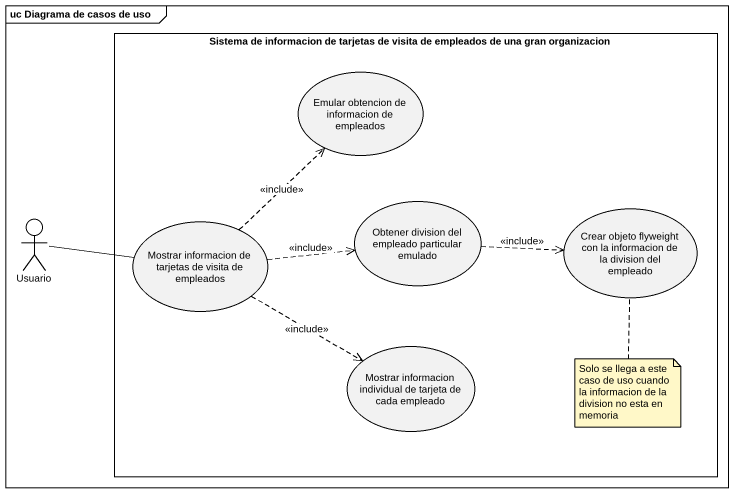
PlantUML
@startuml
mainframe uc Diagrama de casos de uso
rectangle "Sistema de informacion de tarjetas de visita de empleados de una gran organizacion" as Sistema_de_informacion_de {
  usecase "Emular obtencion de informacion de empleados" as Emular_obtencion_de
  usecase "Obtener division del empleado particular emulado" as Obtener_division_del
  usecase "Crear objeto flyweight con la informacion de la division del empleado" as Crear_objeto_flyweight_con
  usecase "Mostrar informacion de tarjetas de visita de empleados" as Mostrar_informacion_de
  usecase "Mostrar informacion individual de tarjeta de cada empleado" as Mostrar_informacion
}
actor Usuario
Obtener_division_del .right.> Crear_objeto_flyweight_con : <<include>>
Usuario -right- Mostrar_informacion_de
Mostrar_informacion_de .up.> Emular_obtencion_de : <<include>>
Mostrar_informacion_de .right.> Obtener_division_del : <<include>>
Mostrar_informacion_de .right.> Mostrar_informacion : <<include>>
note bottom of Crear_objeto_flyweight_con : Solo se llega a este caso de uso cuando la informacion de la division no esta en memoria
@enduml
